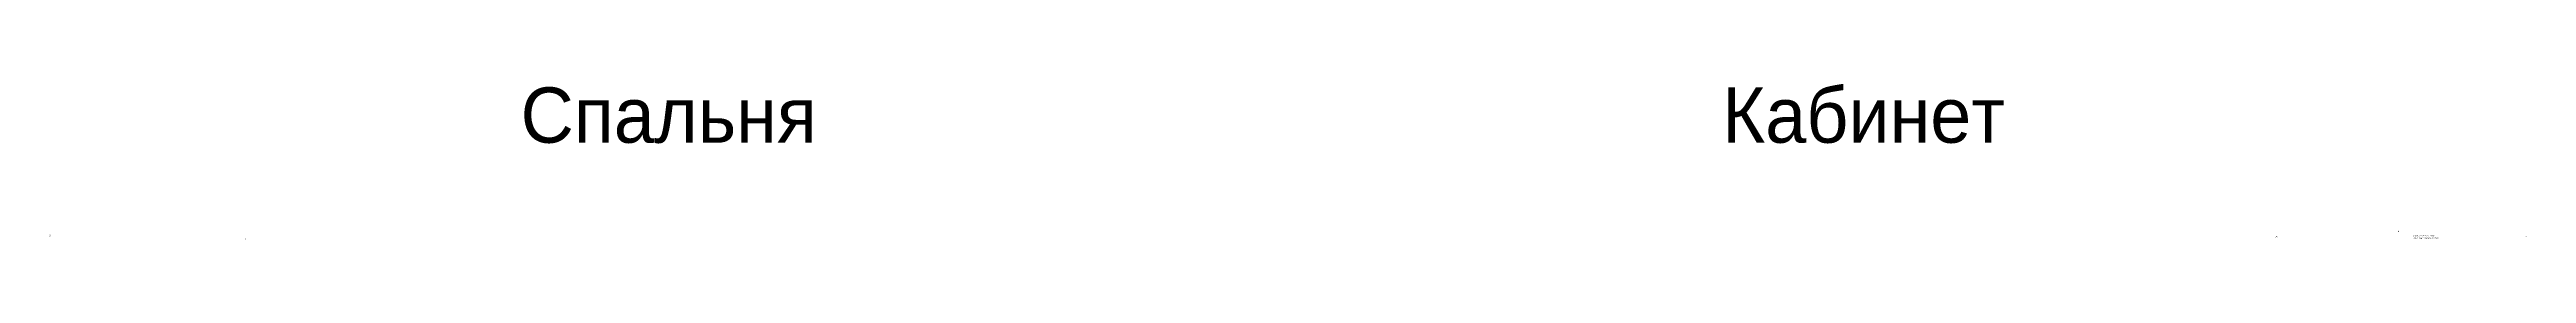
# Model space of a CAD drawing. Header units: millimetres. Extents: x -36531 to 56557, y -58468 to 154.
# Drawn here: x -36531 to 8396, y -28498 to -25687 of the extents above; entities that cross this region are included whole.
import ezdxf
from ezdxf.enums import TextEntityAlignment as Align

# ---------------------------------------------------------------- set-up
doc = ezdxf.new("R2010")
doc.units = ezdxf.units.MM
doc.layers.add('02 ЭОМ и СС', color=7, linetype='Continuous')
doc.layers.add('100 noprint', color=1, linetype='Continuous', plot=False)
doc.styles.get("Standard").update_dxf_attribs({"font": 'Ubuntu-R.ttf'})
doc.styles.add('ГОСТ-ISOCPEUR', font='isocpeui.ttf', dxfattribs={"width": 0.8})

msp = doc.modelspace()

# ---------------------------------------------------------------- texts
at = {"layer": '02 ЭОМ и СС', "insert": (6337, -28422), "char_height": 25, "width": 466.41, "attachment_point": 1, "style": 'ГОСТ-ISOCPEUR'}
msp.add_mtext('{кабели открыто по стене\\Pили в трубе открыто по стене}', dxfattribs=at)
at = {"layer": '100 noprint', "style": 'ГОСТ-ISOCPEUR', "width": 0.8}
for s, p in [('2', (-36525, -28429)), ('3', (-32978, -28483)), ('15', (3858, -28456)), ('8', (6074, -28354)), ('9', (8385, -28463))]:
    msp.add_text(s, height=30, dxfattribs=at).set_placement(p, align=Align.MIDDLE)
at = {"layer": '100 noprint', "char_height": 1000, "width": 2318.6, "attachment_point": 1}
for s, insert in [('{Спальня}', (-27987, -25753)), ('{Кабинет}', (-6191, -25753))]:
    msp.add_mtext(s, dxfattribs=dict(at, insert=insert))

doc.saveas('drawing.dxf')
